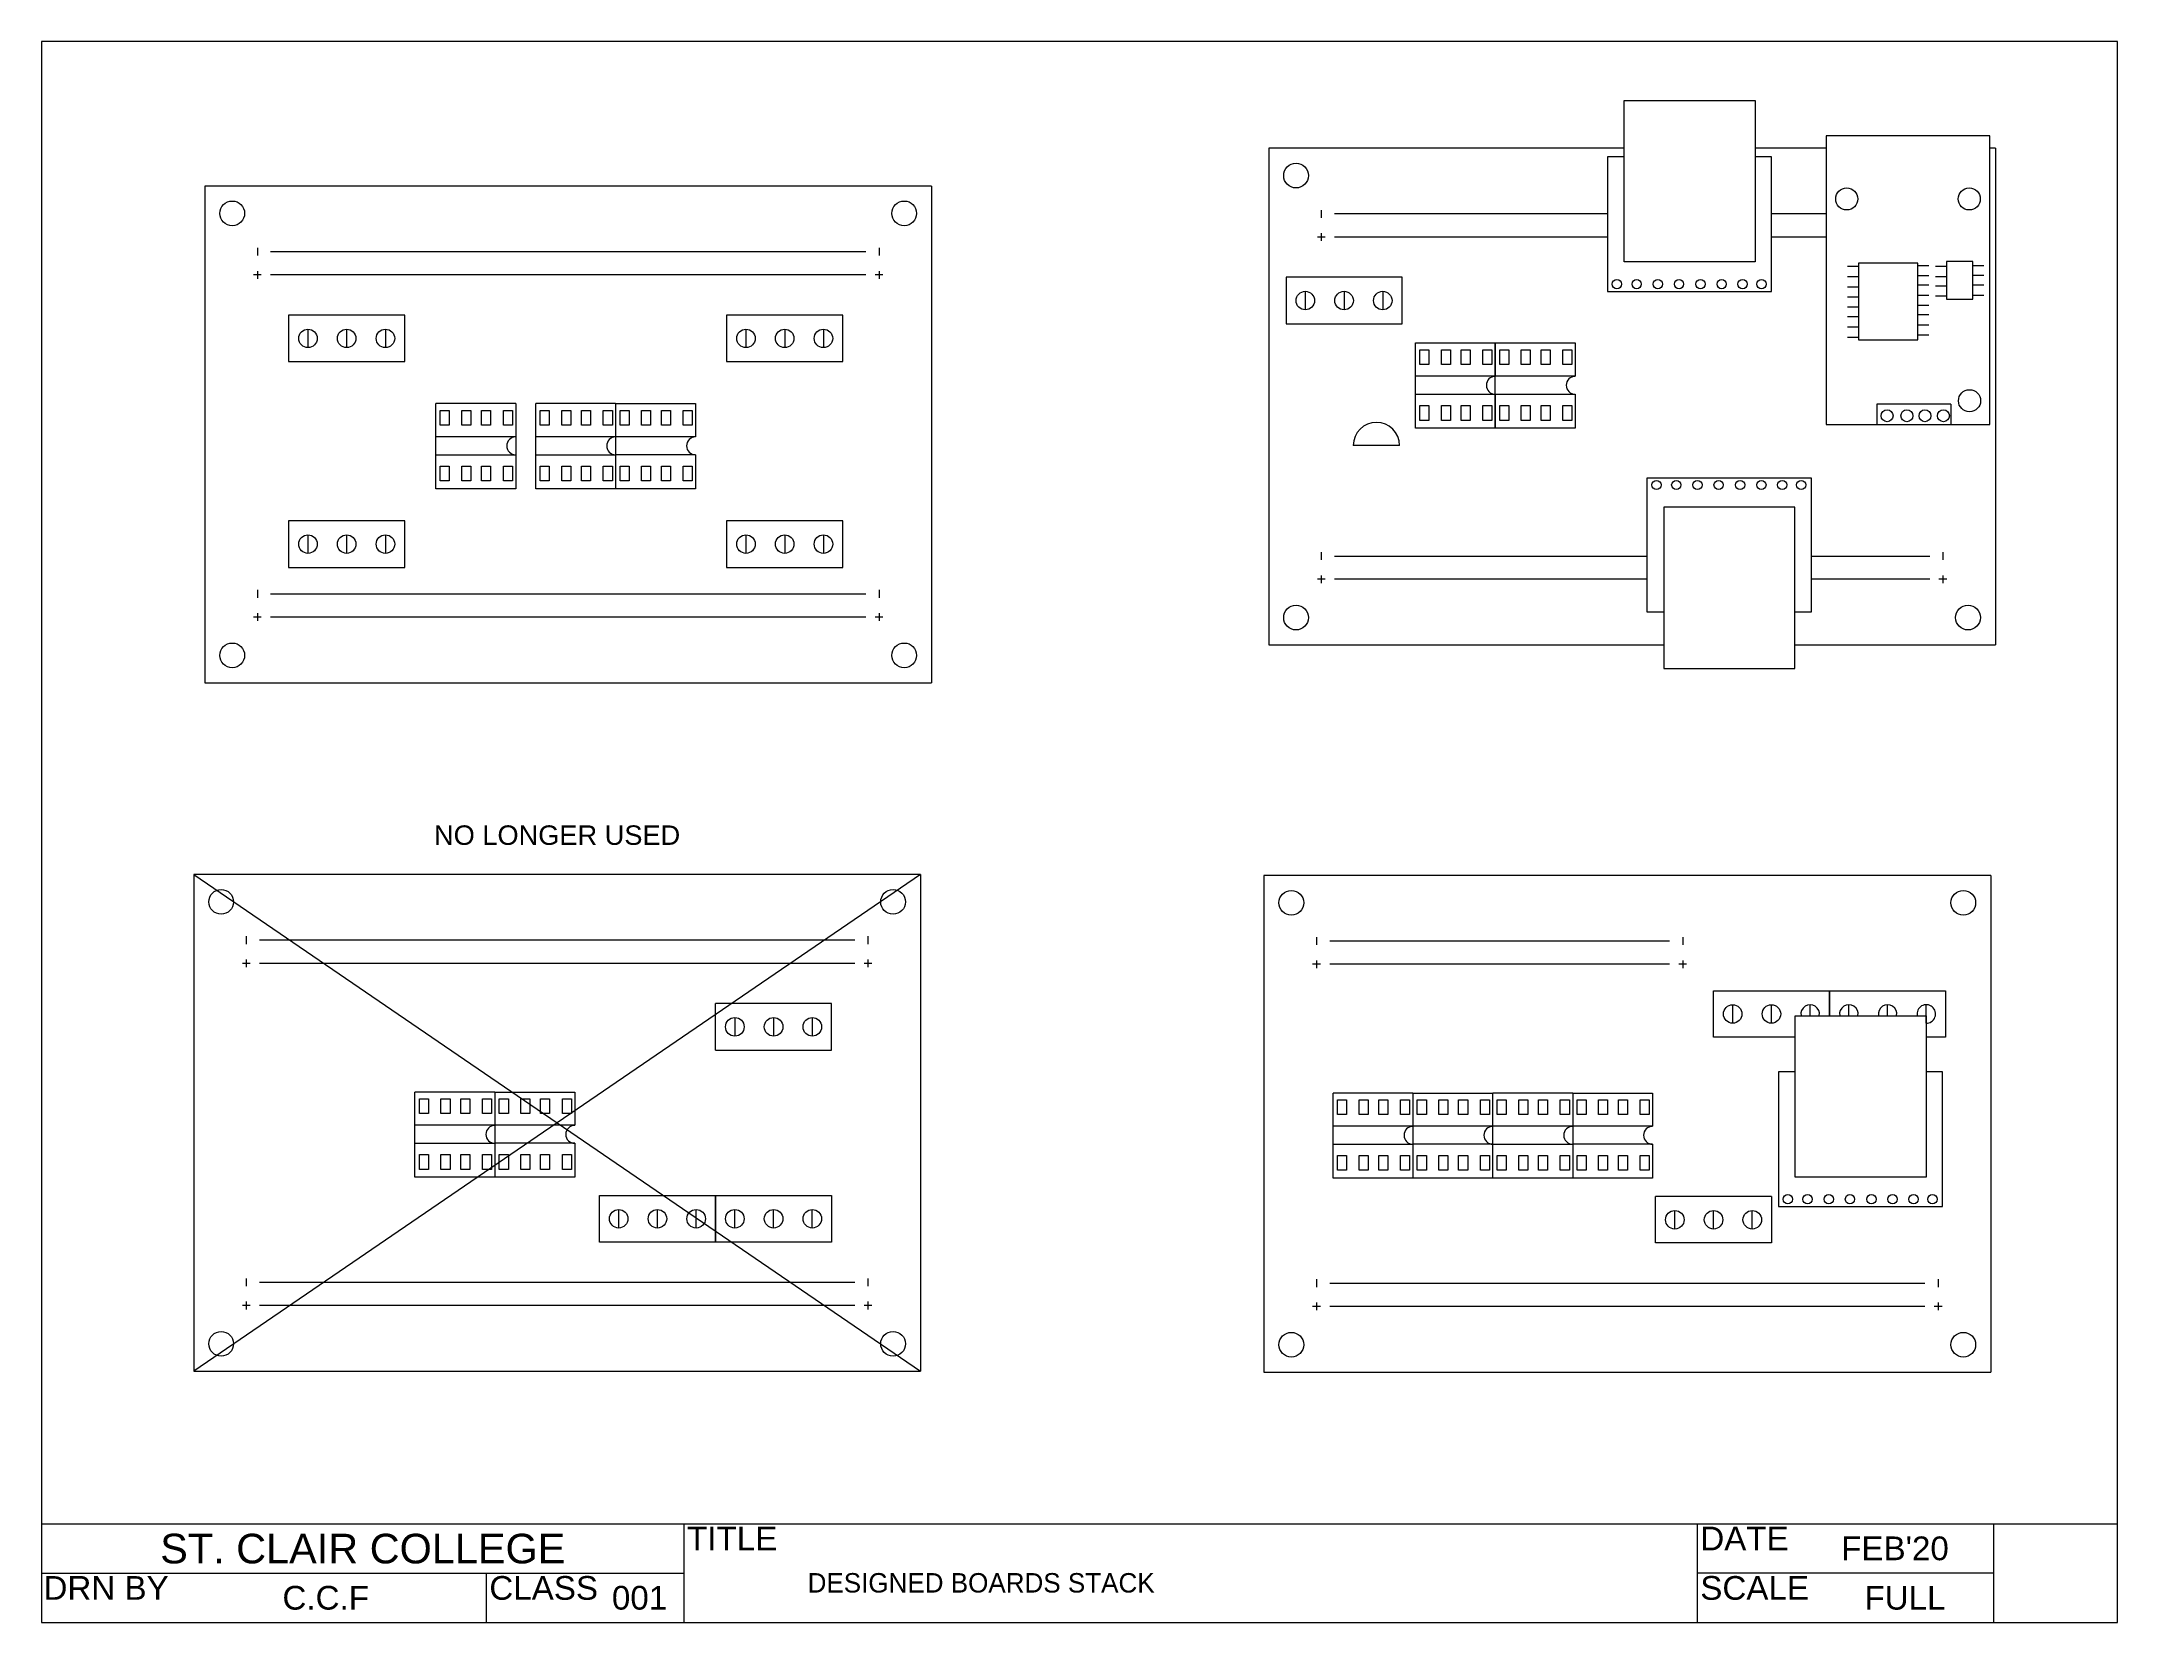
# Model space of a CAD drawing. Header units: millimetres. Extents: x 0 to 267, y 0 to 203.
import ezdxf
from ezdxf.enums import TextEntityAlignment as Align

# ---------------------------------------------------------------- set-up
doc = ezdxf.new("R2018")
doc.units = ezdxf.units.MM
doc.layers.add('DRAWING SHT', color=7, linetype='Continuous')
doc.styles.add('Annotative', font='arial.ttf')
doc.styles.get("Standard").update_dxf_attribs({"font": 'arial.ttf'})

# ---------------------------------------------------------------- blocks, each defined once
blk = doc.blocks.new('Fuerth Cole DRAWING SHT')
at = {"layer": 'DRAWING SHT'}
for p, q in [((0, 0.5), (10.5, 0.5)), ((3.25, 0), (3.25, 0.5)), ((8.375, 0), (8.375, 0.5)), ((9.875, 0), (9.875, 0.5)), ((0, 0.25), (3.25, 0.25)), ((2.25, 0), (2.25, 0.25)), ((9.875, 0.25), (8.375, 0.25))]:
    blk.add_line(p, q, dxfattribs=at)
blk.add_lwpolyline([(0, 0), (10.5, 0), (10.5, 8), (0, 8)], close=True, dxfattribs=at)
for s, width, heights, insert, char_height, attachment_point in [('ST. CLAIR COLLEGE', 3.25, [0.247], (1.625, 0.373), 0.15, 5), ('DRN BY', 2.25, [0.19], (0.01, 0.235), 0.12, 1)]:
    blk.add_mtext_dynamic_manual_height_columns(s, width=width, gutter_width=1, heights=heights, dxfattribs=dict(at, insert=insert, char_height=char_height, attachment_point=attachment_point))
at = {"layer": 'DRAWING SHT', "char_height": 0.12, "width": 1, "attachment_point": 1, "style": 'Annotative'}
for s, insert in [('TITLE', (3.265, 0.485)), ('CLASS', (2.265, 0.235))]:
    blk.add_mtext(s, dxfattribs=dict(at, insert=insert))
at = {"layer": 'DRAWING SHT', "char_height": 0.12, "width": 1.5, "attachment_point": 1}
for s, insert in [('DATE', (8.39, 0.485)), ('SCALE', (8.39, 0.235))]:
    blk.add_mtext(s, dxfattribs=dict(at, insert=insert))
at = {"layer": 'DRAWING SHT'}
for tag, p in [('DATE', (9.375, 0.375)), ('DRN_BY', (1.438, 0.125)), ('CLS', (3.025, 0.125)), ('SCALE', (9.425, 0.125))]:
    blk.add_attdef(tag, text='', height=0.12, dxfattribs=at).set_placement(p, align=Align.MIDDLE_CENTER)
at = {"layer": 'DRAWING SHT', "lineweight": 30, "flags": 104}
blk.add_attdef('TITLE', text='', height=0.12, dxfattribs=at).set_placement((3.875, 0.25), align=Align.MIDDLE_LEFT)

msp = doc.modelspace()

# ---------------------------------------------------------------- linework, layer by layer
for p, q in [((157.66, 189.48), (157.66, 125.65)), ((203.34, 189.48), (157.66, 189.48)), ((229.26, 189.48), (220.16, 189.48)), ((251.02, 189.48), (250.32, 189.48)), ((251.02, 189.48), (251.02, 125.65)), ((114.35, 184.62), (20.99, 184.62)), ((20.99, 184.62), (20.99, 120.79)), ((114.35, 184.62), (114.35, 120.79)), ((164.41, 181.54), (164.41, 180.55)), ((201.19, 181.04), (166.1, 181.04)), ((229.26, 181.04), (222.25, 181.04)), ((27.74, 176.68), (27.74, 175.69)), ((105.91, 176.18), (29.43, 176.18)), ((107.6, 176.68), (107.6, 175.69)), ((164.91, 178.06), (163.91, 178.06)), ((164.41, 178.56), (164.41, 177.56)), ((201.19, 178.06), (166.1, 178.06)), ((229.26, 178.06), (222.25, 178.06)), ((27.74, 173.7), (27.74, 172.7)), ((107.6, 173.7), (107.6, 172.7)), ((233.41, 174.28), (232, 174.28)), ((242.46, 174.37), (241.06, 174.37)), ((244.74, 174.29), (243.34, 174.29)), ((249.51, 174.37), (248.1, 174.37)), ((28.23, 173.2), (27.24, 173.2)), ((105.91, 173.2), (29.43, 173.2)), ((108.1, 173.2), (107.1, 173.2)), ((174.8, 172.89), (159.88, 172.89)), ((159.88, 172.89), (159.88, 166.92)), ((162.36, 171.1), (162.36, 168.71)), ((167.34, 171.1), (167.34, 168.71)), ((172.31, 171.1), (172.31, 168.71)), ((174.8, 166.92), (174.8, 172.89)), ((233.41, 172.94), (232, 172.94)), ((233.41, 171.61), (232, 171.61)), ((242.46, 173.08), (241.06, 173.08)), ((242.46, 171.89), (241.06, 171.89)), ((244.74, 172.97), (243.34, 172.97)), ((244.74, 171.77), (243.34, 171.77)), ((249.51, 173.11), (248.1, 173.11)), ((249.51, 171.87), (248.1, 171.87)), ((46.66, 168.03), (31.74, 168.03)), ((31.74, 168.03), (31.74, 162.06)), ((46.66, 162.06), (46.66, 168.03)), ((102.94, 168.03), (88.01, 168.03)), ((88.01, 168.03), (88.01, 162.06)), ((102.94, 162.06), (102.94, 168.03)), ((233.41, 170.34), (232, 170.34)), ((233.41, 169.06), (232, 169.06)), ((242.46, 170.56), (241.06, 170.56)), ((242.46, 169.29), (241.06, 169.29)), ((242.46, 168.08), (241.06, 168.08)), ((244.74, 170.48), (243.34, 170.48)), ((249.51, 170.57), (248.1, 170.57)), ((34.23, 166.24), (34.23, 163.85)), ((39.2, 166.24), (39.2, 163.85)), ((44.18, 166.24), (44.18, 163.85)), ((90.5, 166.24), (90.5, 163.85)), ((95.48, 166.24), (95.48, 163.85)), ((100.45, 166.24), (100.45, 163.85)), ((159.88, 166.92), (174.8, 166.92)), ((233.41, 167.82), (232, 167.82)), ((233.41, 166.48), (232, 166.48)), ((242.46, 166.74), (241.06, 166.74)), ((242.46, 165.47), (241.06, 165.47)), ((186.77, 164.45), (186.77, 160.17)), ((197.03, 164.45), (197.03, 160.17)), ((233.41, 165.16), (232, 165.16)), ((31.74, 162.06), (46.66, 162.06)), ((88.01, 162.06), (102.94, 162.06)), ((186.77, 160.17), (176.51, 160.17)), ((197.03, 160.17), (186.77, 160.17)), ((176.51, 157.86), (186.77, 157.86)), ((186.77, 157.86), (197.03, 157.86)), ((186.77, 157.86), (186.77, 153.51)), ((197.03, 157.86), (197.03, 153.51)), ((50.66, 145.72), (50.66, 156.66)), ((60.92, 156.66), (50.66, 156.66)), ((60.92, 156.66), (60.92, 145.72)), ((63.5, 145.72), (63.5, 156.66)), ((73.76, 156.66), (63.5, 156.66)), ((73.76, 156.66), (84.02, 156.66)), ((73.76, 156.66), (73.76, 145.72)), ((84.02, 156.66), (84.02, 152.38)), ((245.28, 156.59), (235.79, 156.59)), ((235.79, 156.59), (235.79, 153.99)), ((245.28, 156.59), (245.28, 153.99)), ((60.92, 152.38), (50.66, 152.38)), ((73.76, 152.38), (63.5, 152.38)), ((84.02, 152.38), (73.76, 152.38)), ((50.66, 150.07), (60.92, 150.07)), ((63.5, 150.07), (73.76, 150.07)), ((84.02, 150.07), (73.76, 150.07)), ((84.02, 150.07), (84.02, 145.72)), ((174.47, 151.28), (168.52, 151.28)), ((60.92, 145.72), (50.66, 145.72)), ((73.76, 145.72), (63.5, 145.72)), ((84.02, 145.72), (73.76, 145.72)), ((46.66, 141.58), (31.74, 141.58)), ((31.74, 141.58), (31.74, 135.61)), ((46.66, 135.61), (46.66, 141.58)), ((102.94, 141.58), (88.01, 141.58)), ((88.01, 141.58), (88.01, 135.61)), ((102.94, 135.61), (102.94, 141.58)), ((34.23, 139.79), (34.23, 137.4)), ((39.2, 139.79), (39.2, 137.4)), ((44.18, 139.79), (44.18, 137.4)), ((90.5, 139.79), (90.5, 137.4)), ((95.48, 139.79), (95.48, 137.4)), ((100.45, 139.79), (100.45, 137.4)), ((164.41, 137.57), (164.41, 136.57)), ((166.1, 137.07), (206.28, 137.07)), ((227.34, 137.07), (242.58, 137.07)), ((244.27, 137.57), (244.27, 136.57)), ((31.74, 135.61), (46.66, 135.61)), ((88.01, 135.61), (102.94, 135.61)), ((164.91, 134.09), (163.91, 134.09)), ((164.41, 134.58), (164.41, 133.59)), ((206.28, 134.09), (166.1, 134.09)), ((242.58, 134.09), (227.34, 134.09)), ((244.77, 134.09), (243.77, 134.09)), ((244.27, 134.58), (244.27, 133.59)), ((27.74, 132.71), (27.74, 131.71)), ((29.43, 132.21), (105.91, 132.21)), ((107.6, 132.71), (107.6, 131.71)), ((28.23, 129.23), (27.24, 129.23)), ((27.74, 129.73), (27.74, 128.73)), ((105.91, 129.23), (29.43, 129.23)), ((108.1, 129.23), (107.1, 129.23)), ((107.6, 129.73), (107.6, 128.73)), ((157.66, 125.65), (208.44, 125.65)), ((225.25, 125.65), (251.02, 125.65)), ((20.99, 120.79), (114.35, 120.79)), ((112.92, 96.14), (19.56, 96.14)), ((19.56, 96.14), (19.56, 32.3)), ((112.92, 96.14), (19.56, 32.3)), ((19.56, 96.14), (112.92, 32.3)), ((112.92, 96.14), (112.92, 32.3)), ((250.41, 96.02), (157.05, 96.02)), ((157.05, 96.02), (157.05, 32.18)), ((250.41, 96.02), (250.41, 32.18)), ((26.31, 88.2), (26.31, 87.2)), ((106.17, 88.2), (106.17, 87.2)), ((163.8, 88.08), (163.8, 87.08)), ((210.85, 88.08), (210.85, 87.08)), ((104.48, 87.7), (28, 87.7)), ((209.16, 87.58), (165.49, 87.58)), ((26.81, 84.72), (25.81, 84.72)), ((26.31, 85.21), (26.31, 84.22)), ((104.48, 84.72), (28, 84.72)), ((106.67, 84.72), (105.67, 84.72)), ((106.17, 85.21), (106.17, 84.22)), ((164.3, 84.6), (163.3, 84.6)), ((163.8, 85.09), (163.8, 84.1)), ((209.16, 84.6), (165.49, 84.6)), ((211.35, 84.6), (210.35, 84.6)), ((210.85, 85.09), (210.85, 84.1)), ((214.78, 75.23), (214.78, 81.2)), ((214.78, 81.2), (229.7, 81.2)), ((229.7, 77.99), (229.7, 81.2)), ((229.7, 81.2), (244.62, 81.2)), ((229.7, 81.2), (229.7, 77.99)), ((244.62, 81.2), (244.62, 75.23)), ((101.51, 79.55), (86.59, 79.55)), ((86.59, 73.58), (86.59, 79.55)), ((89.07, 77.75), (89.07, 75.37)), ((94.05, 77.75), (94.05, 75.37)), ((99.02, 77.75), (99.02, 75.37)), ((101.51, 73.58), (101.51, 79.55)), ((217.27, 77.02), (217.27, 79.4)), ((222.24, 77.02), (222.24, 79.4)), ((227.22, 77.99), (227.22, 79.4)), ((232.19, 77.99), (232.19, 79.4)), ((237.16, 77.99), (237.16, 79.4)), ((242.14, 77.02), (242.14, 79.4)), ((225.3, 75.23), (214.78, 75.23)), ((244.62, 75.23), (242.12, 75.23)), ((86.59, 73.58), (101.51, 73.58)), ((47.98, 57.24), (47.98, 68.17)), ((58.24, 68.17), (47.98, 68.17)), ((58.24, 68.17), (58.24, 57.24)), ((58.24, 68.17), (68.5, 68.17)), ((68.5, 68.17), (68.5, 63.9)), ((165.93, 57.11), (165.93, 68.05)), ((176.19, 68.05), (165.93, 68.05)), ((176.19, 68.05), (186.45, 68.05)), ((176.19, 68.05), (176.19, 57.11)), ((186.45, 57.11), (186.45, 68.05)), ((196.71, 68.05), (186.45, 68.05)), ((196.71, 68.05), (206.97, 68.05)), ((196.71, 68.05), (196.71, 57.11)), ((206.97, 68.05), (206.97, 63.78)), ((58.24, 63.9), (47.98, 63.9)), ((47.98, 61.59), (58.24, 61.59)), ((68.5, 63.9), (58.24, 63.9)), ((68.5, 61.59), (58.24, 61.59)), ((68.5, 61.59), (68.5, 57.24)), ((176.19, 63.78), (165.93, 63.78)), ((165.93, 61.47), (176.19, 61.47)), ((186.45, 63.78), (176.19, 63.78)), ((186.45, 61.47), (176.19, 61.47)), ((196.71, 63.78), (186.45, 63.78)), ((186.45, 61.47), (196.71, 61.47)), ((206.97, 63.78), (196.71, 63.78)), ((206.97, 61.47), (196.71, 61.47)), ((206.97, 61.47), (206.97, 57.11)), ((58.24, 57.24), (47.98, 57.24)), ((68.5, 57.24), (58.24, 57.24)), ((176.19, 57.11), (165.93, 57.11)), ((186.45, 57.11), (176.19, 57.11)), ((196.71, 57.11), (186.45, 57.11)), ((206.97, 57.11), (196.71, 57.11)), ((71.67, 48.9), (71.67, 54.87)), ((71.67, 54.87), (86.59, 54.87)), ((86.59, 48.9), (86.59, 54.87)), ((86.59, 54.87), (101.51, 54.87)), ((86.59, 54.87), (86.59, 48.9)), ((101.51, 54.87), (101.51, 48.9)), ((207.35, 48.78), (207.35, 54.75)), ((222.27, 54.75), (207.35, 54.75)), ((222.27, 54.75), (222.27, 48.78)), ((74.15, 50.69), (74.15, 53.08)), ((79.13, 50.69), (79.13, 53.08)), ((84.1, 50.69), (84.1, 53.08)), ((89.07, 50.69), (89.07, 53.08)), ((94.05, 50.69), (94.05, 53.08)), ((99.02, 50.69), (99.02, 53.08)), ((209.83, 50.57), (209.83, 52.96)), ((214.81, 50.57), (214.81, 52.96)), ((219.78, 50.57), (219.78, 52.96)), ((86.59, 48.9), (71.67, 48.9)), ((101.51, 48.9), (86.59, 48.9)), ((222.27, 48.78), (207.35, 48.78)), ((26.31, 44.23), (26.31, 43.23)), ((28, 43.73), (104.48, 43.73)), ((106.17, 44.23), (106.17, 43.23)), ((163.8, 44.11), (163.8, 43.11)), ((165.49, 43.61), (241.97, 43.61)), ((243.66, 44.11), (243.66, 43.11)), ((26.81, 40.75), (25.81, 40.75)), ((26.31, 41.24), (26.31, 40.25)), ((104.48, 40.75), (28, 40.75)), ((106.67, 40.75), (105.67, 40.75)), ((106.17, 41.24), (106.17, 40.25)), ((164.3, 40.62), (163.3, 40.62)), ((163.8, 41.12), (163.8, 40.13)), ((241.97, 40.62), (165.49, 40.62)), ((244.16, 40.62), (243.16, 40.62)), ((243.66, 41.12), (243.66, 40.13)), ((19.56, 32.3), (112.92, 32.3)), ((157.05, 32.18), (250.41, 32.18))]:
    msp.add_line(p, q)
for points in [[(220.16, 195.61), (220.16, 174.88), (203.34, 174.88), (203.34, 195.61)], [(250.32, 153.99), (250.32, 191.06), (229.26, 191.06), (229.26, 153.99)], [(241.06, 164.84), (241.06, 174.73), (233.41, 174.73), (233.41, 164.84)], [(248.1, 170.09), (248.1, 174.94), (244.74, 174.94), (244.74, 170.09)], [(177.07, 161.68), (177.07, 163.58), (178.24, 163.58), (178.24, 161.68)], [(179.84, 161.68), (179.84, 163.58), (181, 163.58), (181, 161.68)], [(182.38, 161.68), (182.38, 163.58), (183.54, 163.58), (183.54, 161.68)], [(185.18, 161.68), (185.18, 163.58), (186.34, 163.58), (186.34, 161.68)], [(187.33, 161.68), (187.33, 163.58), (188.5, 163.58), (188.5, 161.68)], [(190.1, 161.68), (190.1, 163.58), (191.26, 163.58), (191.26, 161.68)], [(192.64, 161.68), (192.64, 163.58), (193.8, 163.58), (193.8, 161.68)], [(195.44, 161.68), (195.44, 163.58), (196.6, 163.58), (196.6, 161.68)], [(51.22, 153.9), (51.22, 155.79), (52.39, 155.79), (52.39, 153.9)], [(53.99, 153.9), (53.99, 155.79), (55.15, 155.79), (55.15, 153.9)], [(56.53, 153.9), (56.53, 155.79), (57.69, 155.79), (57.69, 153.9)], [(59.33, 153.9), (59.33, 155.79), (60.49, 155.79), (60.49, 153.9)], [(64.07, 153.9), (64.07, 155.79), (65.23, 155.79), (65.23, 153.9)], [(66.83, 153.9), (66.83, 155.79), (67.99, 155.79), (67.99, 153.9)], [(69.38, 153.9), (69.38, 155.79), (70.54, 155.79), (70.54, 153.9)], [(72.17, 153.9), (72.17, 155.79), (73.34, 155.79), (73.34, 153.9)], [(74.33, 153.9), (74.33, 155.79), (75.49, 155.79), (75.49, 153.9)], [(77.09, 153.9), (77.09, 155.79), (78.25, 155.79), (78.25, 153.9)], [(79.64, 153.9), (79.64, 155.79), (80.8, 155.79), (80.8, 153.9)], [(82.43, 153.9), (82.43, 155.79), (83.6, 155.79), (83.6, 153.9)], [(177.07, 154.51), (177.07, 156.41), (178.24, 156.41), (178.24, 154.51)], [(179.84, 154.51), (179.84, 156.41), (181, 156.41), (181, 154.51)], [(182.38, 154.51), (182.38, 156.41), (183.54, 156.41), (183.54, 154.51)], [(185.18, 154.51), (185.18, 156.41), (186.34, 156.41), (186.34, 154.51)], [(187.33, 154.51), (187.33, 156.41), (188.5, 156.41), (188.5, 154.51)], [(190.1, 154.51), (190.1, 156.41), (191.26, 156.41), (191.26, 154.51)], [(192.64, 154.51), (192.64, 156.41), (193.8, 156.41), (193.8, 154.51)], [(195.44, 154.51), (195.44, 156.41), (196.6, 156.41), (196.6, 154.51)], [(51.22, 146.73), (51.22, 148.62), (52.39, 148.62), (52.39, 146.73)], [(53.99, 146.73), (53.99, 148.62), (55.15, 148.62), (55.15, 146.73)], [(56.53, 146.73), (56.53, 148.62), (57.69, 148.62), (57.69, 146.73)], [(59.33, 146.73), (59.33, 148.62), (60.49, 148.62), (60.49, 146.73)], [(64.07, 146.73), (64.07, 148.62), (65.23, 148.62), (65.23, 146.73)], [(66.83, 146.73), (66.83, 148.62), (67.99, 148.62), (67.99, 146.73)], [(69.38, 146.73), (69.38, 148.62), (70.54, 148.62), (70.54, 146.73)], [(72.17, 146.73), (72.17, 148.62), (73.34, 148.62), (73.34, 146.73)], [(74.33, 146.73), (74.33, 148.62), (75.49, 148.62), (75.49, 146.73)], [(77.09, 146.73), (77.09, 148.62), (78.25, 148.62), (78.25, 146.73)], [(79.64, 146.73), (79.64, 148.62), (80.8, 148.62), (80.8, 146.73)], [(82.43, 146.73), (82.43, 148.62), (83.6, 148.62), (83.6, 146.73)], [(225.25, 122.61), (225.25, 143.35), (208.44, 143.35), (208.44, 122.61)], [(242.12, 77.99), (242.12, 57.25), (225.3, 57.25), (225.3, 77.99)], [(48.55, 65.41), (48.55, 67.31), (49.72, 67.31), (49.72, 65.41)], [(51.31, 65.41), (51.31, 67.31), (52.48, 67.31), (52.48, 65.41)], [(53.86, 65.41), (53.86, 67.31), (55.02, 67.31), (55.02, 65.41)], [(56.66, 65.41), (56.66, 67.31), (57.82, 67.31), (57.82, 65.41)], [(58.81, 65.41), (58.81, 67.31), (59.98, 67.31), (59.98, 65.41)], [(61.57, 65.41), (61.57, 67.31), (62.74, 67.31), (62.74, 65.41)], [(64.12, 65.41), (64.12, 67.31), (65.28, 67.31), (65.28, 65.41)], [(66.92, 65.41), (66.92, 67.31), (68.08, 67.31), (68.08, 65.41)], [(166.49, 65.29), (166.49, 67.18), (167.66, 67.18), (167.66, 65.29)], [(169.26, 65.29), (169.26, 67.18), (170.42, 67.18), (170.42, 65.29)], [(171.8, 65.29), (171.8, 67.18), (172.96, 67.18), (172.96, 65.29)], [(174.6, 65.29), (174.6, 67.18), (175.76, 67.18), (175.76, 65.29)], [(176.75, 65.29), (176.75, 67.18), (177.92, 67.18), (177.92, 65.29)], [(179.52, 65.29), (179.52, 67.18), (180.68, 67.18), (180.68, 65.29)], [(182.06, 65.29), (182.06, 67.18), (183.22, 67.18), (183.22, 65.29)], [(184.86, 65.29), (184.86, 67.18), (186.02, 67.18), (186.02, 65.29)], [(187.01, 65.29), (187.01, 67.18), (188.18, 67.18), (188.18, 65.29)], [(189.78, 65.29), (189.78, 67.18), (190.94, 67.18), (190.94, 65.29)], [(192.32, 65.29), (192.32, 67.18), (193.48, 67.18), (193.48, 65.29)], [(195.12, 65.29), (195.12, 67.18), (196.28, 67.18), (196.28, 65.29)], [(197.27, 65.29), (197.27, 67.18), (198.44, 67.18), (198.44, 65.29)], [(200.04, 65.29), (200.04, 67.18), (201.2, 67.18), (201.2, 65.29)], [(202.58, 65.29), (202.58, 67.18), (203.74, 67.18), (203.74, 65.29)], [(205.38, 65.29), (205.38, 67.18), (206.54, 67.18), (206.54, 65.29)], [(48.55, 58.24), (48.55, 60.13), (49.72, 60.13), (49.72, 58.24)], [(51.31, 58.24), (51.31, 60.13), (52.48, 60.13), (52.48, 58.24)], [(53.86, 58.24), (53.86, 60.13), (55.02, 60.13), (55.02, 58.24)], [(56.66, 58.24), (56.66, 60.13), (57.82, 60.13), (57.82, 58.24)], [(58.81, 58.24), (58.81, 60.13), (59.98, 60.13), (59.98, 58.24)], [(61.57, 58.24), (61.57, 60.13), (62.74, 60.13), (62.74, 58.24)], [(64.12, 58.24), (64.12, 60.13), (65.28, 60.13), (65.28, 58.24)], [(66.92, 58.24), (66.92, 60.13), (68.08, 60.13), (68.08, 58.24)], [(166.49, 58.12), (166.49, 60.01), (167.66, 60.01), (167.66, 58.12)], [(169.26, 58.12), (169.26, 60.01), (170.42, 60.01), (170.42, 58.12)], [(171.8, 58.12), (171.8, 60.01), (172.96, 60.01), (172.96, 58.12)], [(174.6, 58.12), (174.6, 60.01), (175.76, 60.01), (175.76, 58.12)], [(176.75, 58.12), (176.75, 60.01), (177.92, 60.01), (177.92, 58.12)], [(179.52, 58.12), (179.52, 60.01), (180.68, 60.01), (180.68, 58.12)], [(182.06, 58.12), (182.06, 60.01), (183.22, 60.01), (183.22, 58.12)], [(184.86, 58.12), (184.86, 60.01), (186.02, 60.01), (186.02, 58.12)], [(187.01, 58.12), (187.01, 60.01), (188.18, 60.01), (188.18, 58.12)], [(189.78, 58.12), (189.78, 60.01), (190.94, 60.01), (190.94, 58.12)], [(192.32, 58.12), (192.32, 60.01), (193.48, 60.01), (193.48, 58.12)], [(195.12, 58.12), (195.12, 60.01), (196.28, 60.01), (196.28, 58.12)], [(197.27, 58.12), (197.27, 60.01), (198.44, 60.01), (198.44, 58.12)], [(200.04, 58.12), (200.04, 60.01), (201.2, 60.01), (201.2, 58.12)], [(202.58, 58.12), (202.58, 60.01), (203.74, 60.01), (203.74, 58.12)], [(205.38, 58.12), (205.38, 60.01), (206.54, 60.01), (206.54, 58.12)]]:
    msp.add_lwpolyline(points, close=True)
for points in [[(203.34, 188.38), (201.19, 188.38), (201.19, 171.08), (222.25, 171.08), (222.25, 188.38), (220.16, 188.38)], [(186.77, 153.51), (176.51, 153.51), (176.51, 164.45), (186.77, 164.45)], [(197.03, 153.51), (186.77, 153.51), (186.77, 164.45), (197.03, 164.45)], [(208.44, 129.84), (206.28, 129.84), (206.28, 147.14), (227.34, 147.14), (227.34, 129.84), (225.25, 129.84)], [(225.3, 70.76), (223.15, 70.76), (223.15, 53.46), (244.21, 53.46), (244.21, 70.76), (242.12, 70.76)]]:
    msp.add_lwpolyline(points)
for centre, radius in [((161.17, 185.97), 1.59), ((231.92, 182.97), 1.42), ((247.65, 182.97), 1.42), ((24.5, 181.11), 1.59), ((110.83, 181.11), 1.59), ((162.36, 169.9), 1.19), ((167.34, 169.9), 1.19), ((172.31, 169.9), 1.19), ((202.39, 172.02), 0.597), ((204.93, 172.02), 0.597), ((207.65, 172.02), 0.597), ((210.37, 172.02), 0.597), ((213.13, 172.02), 0.597), ((215.85, 172.02), 0.597), ((218.54, 172.02), 0.597), ((220.97, 172.02), 0.597), ((34.23, 165.04), 1.19), ((39.2, 165.04), 1.19), ((44.18, 165.04), 1.19), ((90.5, 165.04), 1.19), ((95.48, 165.04), 1.19), ((100.45, 165.04), 1.19), ((247.69, 157.02), 1.42), ((237.1, 155.1), 0.767), ((239.64, 155.1), 0.767), ((241.97, 155.1), 0.767), ((244.34, 155.1), 0.767), ((207.48, 146.2), 0.597), ((210.02, 146.2), 0.597), ((212.74, 146.2), 0.597), ((215.46, 146.2), 0.597), ((218.22, 146.2), 0.597), ((220.95, 146.2), 0.597), ((223.63, 146.2), 0.597), ((226.06, 146.2), 0.597), ((34.23, 138.6), 1.19), ((39.2, 138.6), 1.19), ((44.18, 138.6), 1.19), ((90.5, 138.6), 1.19), ((95.48, 138.6), 1.19), ((100.45, 138.6), 1.19), ((161.17, 129.16), 1.59), ((247.5, 129.16), 1.59), ((24.5, 124.3), 1.59), ((110.83, 124.3), 1.59), ((23.08, 92.62), 1.59), ((109.4, 92.62), 1.59), ((160.56, 92.5), 1.59), ((246.89, 92.5), 1.59), ((89.07, 76.56), 1.19), ((94.05, 76.56), 1.19), ((99.02, 76.56), 1.19), ((217.27, 78.21), 1.19), ((222.24, 78.21), 1.19), ((224.35, 54.4), 0.597), ((226.88, 54.4), 0.597), ((229.61, 54.4), 0.597), ((232.33, 54.4), 0.597), ((235.09, 54.4), 0.597), ((237.81, 54.4), 0.597), ((240.5, 54.4), 0.597), ((242.93, 54.4), 0.597), ((74.15, 51.89), 1.19), ((79.13, 51.89), 1.19), ((84.1, 51.89), 1.19), ((89.07, 51.89), 1.19), ((94.05, 51.89), 1.19), ((99.02, 51.89), 1.19), ((209.83, 51.76), 1.19), ((214.81, 51.76), 1.19), ((219.78, 51.76), 1.19), ((23.08, 35.82), 1.59), ((109.4, 35.82), 1.59), ((160.56, 35.7), 1.59), ((246.89, 35.7), 1.59)]:
    msp.add_circle(centre, radius)
for centre, radius, start, end in [((186.77, 159.01), 1.15, 90, 270), ((197.03, 159.01), 1.15, 90, 270), ((60.92, 151.23), 1.15, 90, 270), ((73.76, 151.23), 1.15, 90, 270), ((84.02, 151.23), 1.15, 90, 270), ((171.49, 151.28), 2.97, 0, 180), ((227.22, 78.21), 1.19, 349.3077, 190.6923), ((232.19, 78.21), 1.19, 349.3077, 190.6923), ((237.16, 78.21), 1.19, 349.3077, 190.6923), ((242.14, 78.21), 1.19, 268.99, 190.6923), ((58.24, 62.74), 1.15, 90, 270), ((68.5, 62.74), 1.15, 90, 270), ((176.19, 62.62), 1.15, 90, 270), ((186.45, 62.62), 1.15, 90, 270), ((196.71, 62.62), 1.15, 90, 270), ((206.97, 62.62), 1.15, 90, 270)]:
    msp.add_arc(centre, radius, start, end)

# ---------------------------------------------------------------- block references
ref = msp.add_blockref('Fuerth Cole DRAWING SHT', (0, 0), dxfattribs=dict(xscale=25.4, yscale=25.4, zscale=25.4))
ref.add_attrib('DRN_BY', 'C.C.F', dxfattribs={"layer": 'DRAWING SHT', "height": 3.048}).set_placement((36.51, 3.18), align=Align.MIDDLE_CENTER)
ref.add_attrib('CLS', '001', dxfattribs={"layer": 'DRAWING SHT', "height": 3.048}).set_placement((76.83, 3.18), align=Align.MIDDLE_CENTER)
ref.add_attrib('DATE', "FEB'20", dxfattribs={"layer": 'DRAWING SHT', "height": 3.048}).set_placement((238.12, 9.53), align=Align.MIDDLE_CENTER)
ref.add_attrib('SCALE', 'FULL', dxfattribs={"layer": 'DRAWING SHT', "height": 3.048}).set_placement((239.4, 3.18), align=Align.MIDDLE_CENTER)
lines = msp.add_mtext('DESIGNED BOARDS STACK', dxfattribs={"layer": 'DRAWING SHT', "insert": (98.42, 6.35), "char_height": 2.5, "attachment_point": 1})
ref.add_attrib('TITLE', '', (98.42, 6.35), dxfattribs={"flags": 104}).embed_mtext(lines)

# ---------------------------------------------------------------- texts
at = {"insert": (66.24, 101.18), "char_height": 2.5, "attachment_point": 5}
msp.add_mtext_dynamic_manual_height_columns('NO LONGER USED', width=93.3633, gutter_width=12.5, heights=[0], dxfattribs=at)

doc.saveas('drawing.dxf')
